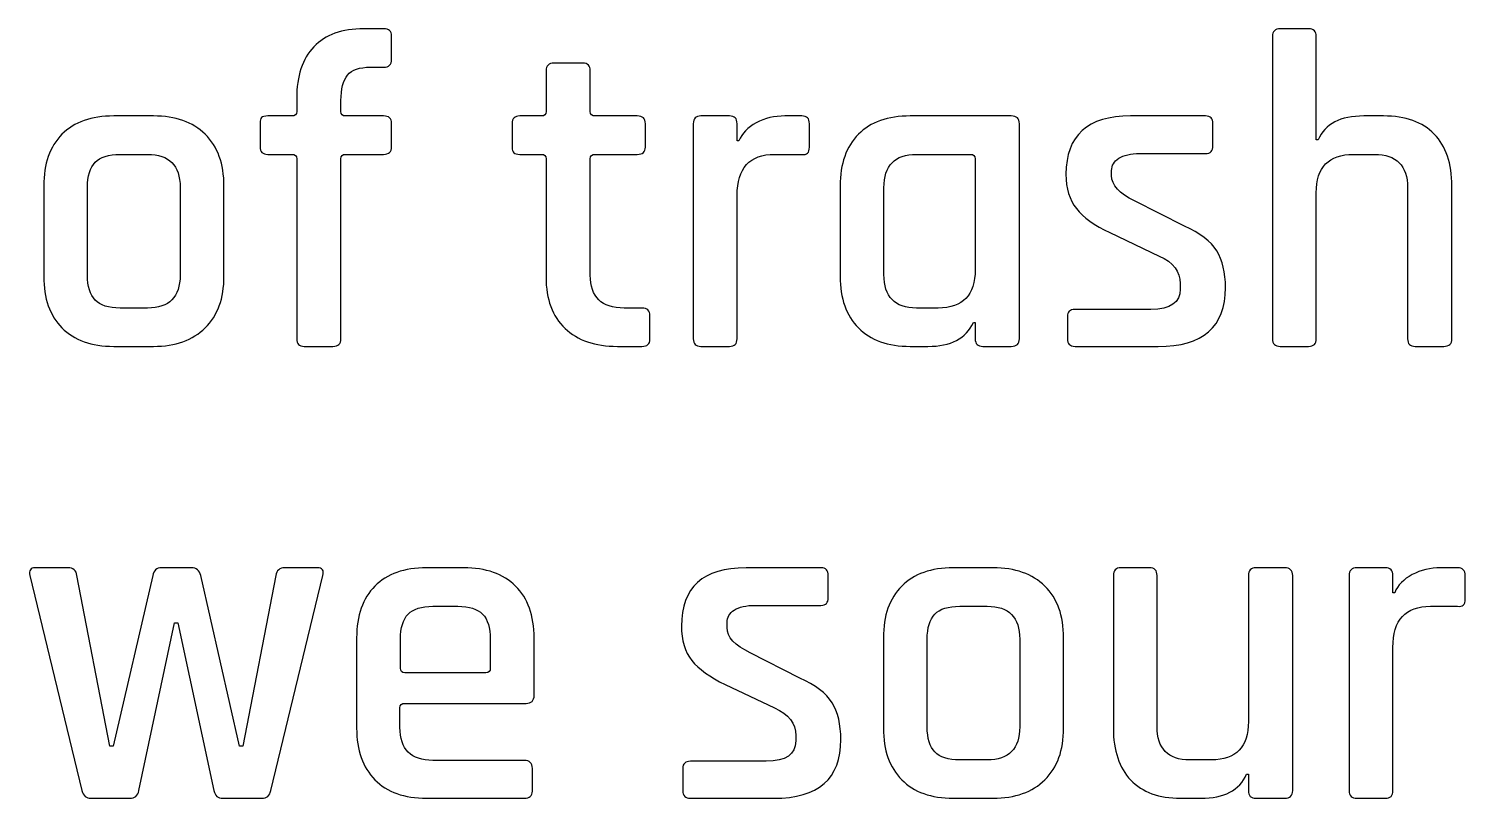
# Model space of a CAD drawing. Extents: x 5 to 177, y 88 to 167.
# Drawn here: x 140.92 to 155.5, y 88.45 to 96.26 of the extents above; entities that cross this region are included whole.
import ezdxf

# ---------------------------------------------------------------- set-up
doc = ezdxf.new("R2010")
doc.units = 0
doc.layers.add('Layer_1', color=7, linetype='CONTINUOUS')

msp = doc.modelspace()

# ---------------------------------------------------------------- linework, layer by layer
at = {"layer": 'Layer_1', "color": 7}
for points in [[(144.523133, 96.263932), (144.321389, 96.263932), (144.321389, 96.263932)], [(153.910882, 96.263932), (153.622045, 96.263932), (153.622045, 96.263932)], [(144.601407, 95.951944), (144.601407, 96.190069)], [(153.544324, 96.185658), (153.544324, 93.117594)], [(154.006793, 95.135593), (153.989154, 95.135593), (153.989154, 96.185658)], [(144.385882, 95.873672), (144.523133, 95.873672)], [(146.169614, 95.837291), (146.169614, 95.424431)], [(146.541685, 95.915012), (146.252297, 95.915012), (146.252297, 95.915012)], [(146.618853, 95.424431), (146.618853, 95.837291)], [(143.638434, 95.557273), (143.638434, 95.424431)], [(144.088225, 95.424431), (144.088225, 95.534673)], [(142.184879, 95.37868), (141.780839, 95.37868), (141.780839, 95.37868)], [(143.588272, 95.37868), (143.345188, 95.37868)], [(144.519275, 95.37868), (144.133976, 95.37868)], [(146.123863, 95.37868), (145.903377, 95.37868)], [(147.096206, 95.37868), (146.669565, 95.37868)], [(148.031618, 95.37868), (147.742783, 95.37868), (147.742783, 95.37868)], [(148.765285, 95.37868), (148.595512, 95.37868)], [(150.892978, 95.37868), (149.866062, 95.37868), (149.866062, 95.37868)], [(152.865226, 95.37868), (152.103997, 95.37868), (152.103997, 95.37868)], [(154.672109, 95.37868), (154.470365, 95.37868)], [(143.266914, 95.305367), (143.266914, 95.066692)], [(144.601407, 95.066692), (144.601407, 95.305367)], [(145.825656, 95.300408), (145.825656, 95.062283)], [(147.178339, 95.062283), (147.178339, 95.300408)], [(147.664509, 95.300408), (147.664509, 93.117594)], [(148.127531, 95.126224), (148.109342, 95.126224), (148.109342, 95.300408)], [(148.84356, 95.062283), (148.84356, 95.300408)], [(150.975108, 93.117594), (150.975108, 95.300408)], [(152.938536, 95.076061), (152.938536, 95.300408)], [(141.845329, 94.98897), (142.124797, 94.98897)], [(141.845329, 94.98897), (141.845329, 94.98897)], [(143.345188, 94.98897), (143.588272, 94.98897)], [(143.638434, 94.942669), (143.638434, 93.117594)], [(144.088225, 93.117594), (144.088225, 94.942669)], [(144.133976, 94.98897), (144.519275, 94.98897)], [(145.903377, 94.98897), (146.123863, 94.98897)], [(146.169614, 94.942669), (146.169614, 93.741571)], [(146.618853, 93.764171), (146.618853, 94.942669)], [(146.669565, 94.98897), (147.096206, 94.98897)], [(148.490229, 94.98897), (148.765285, 94.98897)], [(149.930005, 94.98897), (150.475707, 94.98897)], [(149.930005, 94.98897), (149.930005, 94.98897)], [(150.52642, 94.942669), (150.52642, 93.819292)], [(152.196049, 94.99779), (152.865226, 94.99779)], [(154.365082, 94.98897), (154.580057, 94.98897)], [(151.911073, 94.773446), (151.911073, 94.823605)], [(141.070872, 94.667612), (141.070872, 93.75039)], [(141.515152, 93.764171), (141.515152, 94.653832)], [(142.455525, 94.653832), (142.455525, 93.764171)], [(142.900355, 93.75039), (142.900355, 94.667612)], [(149.154995, 94.667612), (149.154995, 93.75039)], [(149.599825, 93.76913), (149.599825, 94.649423)], [(154.915195, 94.649423), (154.915195, 93.117594)], [(155.364987, 93.117594), (155.364987, 94.667612)], [(148.109342, 93.117594), (148.109342, 94.571702)], [(152.649702, 94.259714), (152.144786, 94.516578)], [(153.989154, 93.117594), (153.989154, 94.599261)], [(151.892881, 94.19522), (152.392834, 93.957095)], [(152.608359, 93.677077), (152.608359, 93.621957)], [(142.124797, 93.429583), (141.845329, 93.429583)], [(147.141957, 93.429583), (146.962814, 93.429583)], [(147.22464, 93.113186), (147.22464, 93.351311)], [(150.149938, 93.429583), (149.930005, 93.429583)], [(151.461831, 93.342492), (151.461831, 93.117594)], [(152.310152, 93.415802), (151.539552, 93.415802)], [(150.507677, 93.28296), (150.52642, 93.28296), (150.52642, 93.117594)], [(141.780839, 93.039873), (142.184879, 93.039873)], [(143.716155, 93.039873), (144.005543, 93.039873)], [(146.894463, 93.039873), (147.141957, 93.039873)], [(147.742783, 93.039873), (148.031618, 93.039873)], [(149.866062, 93.039873), (150.044658, 93.039873)], [(150.604141, 93.039873), (150.892978, 93.039873)], [(151.539552, 93.039873), (152.383465, 93.039873)], [(153.622045, 93.039873), (153.910882, 93.039873)], [(154.992917, 93.039873), (155.282305, 93.039873)], [(140.930864, 90.714297), (141.457827, 88.531483)], [(141.316162, 90.792569), (140.985435, 90.792569), (140.985435, 90.792569)], [(142.178264, 90.714297), (141.774774, 88.981275), (141.742803, 88.981275), (141.407665, 90.714297)], [(142.567973, 90.792569), (142.265355, 90.792569)], [(143.425664, 90.714297), (143.091075, 88.981275), (143.058555, 88.981275), (142.664437, 90.714297)], [(143.375504, 88.531483), (143.903017, 90.714297)], [(143.847896, 90.792569), (143.517716, 90.792569)], [(145.333421, 90.792569), (144.957492, 90.792569), (144.957492, 90.792569)], [(148.960967, 90.792569), (148.19974, 90.792569), (148.19974, 90.792569)], [(149.03428, 90.48995), (149.03428, 90.714297)], [(150.70832, 90.792569), (150.30483, 90.792569), (150.30483, 90.792569)], [(151.928711, 90.714297), (151.928711, 89.164279)], [(152.29527, 90.792569), (152.006433, 90.792569), (152.006433, 90.792569)], [(152.372991, 89.183019), (152.372991, 90.714297)], [(153.299583, 90.714297), (153.299583, 89.233181)], [(153.666142, 90.792569), (153.377855, 90.792569)], [(153.749375, 88.531483), (153.749375, 90.714297)], [(154.322639, 90.714297), (154.322639, 88.531483)], [(154.689198, 90.792569), (154.40036, 90.792569), (154.40036, 90.792569)], [(154.785108, 90.540112), (154.767469, 90.540112), (154.767469, 90.714297)], [(155.422865, 90.792569), (155.253642, 90.792569)], [(155.501137, 90.476172), (155.501137, 90.714297)], [(145.021983, 90.402859), (145.273889, 90.402859)], [(145.021983, 90.402859), (145.021983, 90.402859)], [(148.291793, 90.411679), (148.960967, 90.411679)], [(150.369324, 90.402859), (150.648789, 90.402859)], [(150.369324, 90.402859), (150.369324, 90.402859)], [(155.147809, 90.402859), (155.422865, 90.402859)], [(142.036049, 88.531483), (142.3982, 90.233086), (142.43072, 90.233086), (142.797279, 88.531483)], [(148.007366, 90.187335), (148.007366, 90.237494)], [(144.246975, 90.081501), (144.246975, 89.164279)], [(144.691806, 89.774475), (144.691806, 90.06772)], [(145.604066, 90.06772), (145.604066, 89.774475)], [(146.048897, 89.498868), (146.048897, 90.081501)], [(149.594313, 90.081501), (149.594313, 89.164279)], [(150.039146, 89.17806), (150.039146, 90.06772)], [(150.978966, 90.06772), (150.978966, 89.17806)], [(151.423799, 89.164279), (151.423799, 90.081501)], [(154.767469, 88.531483), (154.767469, 89.985591)], [(148.745993, 89.673603), (148.24108, 89.930467)], [(145.558315, 89.728173), (144.737557, 89.728173)], [(147.988624, 89.609109), (148.488575, 89.370984)], [(144.737557, 89.416735), (145.966767, 89.416735)], [(144.686844, 89.173649), (144.686844, 89.370984)], [(148.704653, 89.090966), (148.704653, 89.035845)], [(145.948025, 88.83851), (145.021983, 88.83851)], [(148.405895, 88.829691), (147.635846, 88.829691)], [(150.648789, 88.843472), (150.369324, 88.843472)], [(152.923655, 88.843472), (152.703719, 88.843472)], [(146.030707, 88.527075), (146.030707, 88.756381)], [(147.558125, 88.756381), (147.558125, 88.531483)], [(153.281394, 88.696849), (153.299583, 88.696849), (153.299583, 88.531483)], [(141.549879, 88.453762), (141.944547, 88.453762)], [(142.889331, 88.453762), (143.283452, 88.453762)], [(144.957492, 88.453762), (145.948025, 88.453762)], [(147.635846, 88.453762), (148.479758, 88.453762)], [(150.30483, 88.453762), (150.70832, 88.453762)], [(152.611667, 88.453762), (152.818372, 88.453762)], [(153.377855, 88.453762), (153.666142, 88.453762)], [(154.40036, 88.453762), (154.689198, 88.453762)]]:
    msp.add_lwpolyline(points, dxfattribs=at)
for points in [[(144.321389, 96.263932), (144.098433, 96.263932), (143.928682, 96.202439), (143.812618, 96.080377)], [(144.601407, 96.190069), (144.601407, 96.238752), (144.575344, 96.263932), (144.523133, 96.263932)], [(153.622045, 96.263932), (153.569834, 96.263932), (153.544324, 96.237519), (153.544324, 96.185658)], [(153.989154, 96.185658), (153.989154, 96.237519), (153.962388, 96.263932), (153.910882, 96.263932)], [(143.812618, 96.080377), (143.696202, 95.958316), (143.638434, 95.783403), (143.638434, 95.557273)], [(144.154923, 95.793744), (144.19902, 95.847014), (144.275463, 95.873672), (144.385882, 95.873672)], [(144.523133, 95.873672), (144.575344, 95.873672), (144.601407, 95.900085), (144.601407, 95.951944)], [(146.252297, 95.915012), (146.197264, 95.915012), (146.169614, 95.889149), (146.169614, 95.837291)], [(146.618853, 95.837291), (146.618856, 95.889149), (146.593543, 95.915012), (146.541685, 95.915012)], [(144.088225, 95.534673), (144.088225, 95.653911), (144.110473, 95.740122), (144.154923, 95.793744)], [(141.780839, 95.37868), (141.554708, 95.37868), (141.379905, 95.316746), (141.25608, 95.192921)], [(142.710188, 95.192921), (142.583188, 95.316746), (142.408188, 95.37868), (142.184879, 95.37868)], [(143.345188, 95.37868), (143.314496, 95.37868), (143.293482, 95.373278), (143.282899, 95.362695)], [(143.638434, 95.424431), (143.638434, 95.393739), (143.621785, 95.37868), (143.588272, 95.37868)], [(144.133976, 95.37868), (144.103285, 95.37868), (144.088225, 95.393739), (144.088225, 95.424431)], [(144.601407, 95.305367), (144.601407, 95.354403), (144.574308, 95.37868), (144.519275, 95.37868)], [(145.903377, 95.37868), (145.851519, 95.37868), (145.825656, 95.352267), (145.825656, 95.300408)], [(146.169614, 95.424431), (146.169614, 95.393739), (146.154555, 95.37868), (146.123863, 95.37868)], [(146.669565, 95.37868), (146.636051, 95.37868), (146.618853, 95.393739), (146.618853, 95.424431)], [(147.178339, 95.300408), (147.178339, 95.352267), (147.15124, 95.37868), (147.096206, 95.37868)], [(147.742783, 95.37868), (147.690572, 95.37868), (147.664509, 95.352267), (147.664509, 95.300408)], [(148.109342, 95.300408), (148.109342, 95.352267), (148.083123, 95.37868), (148.031618, 95.37868)], [(148.595512, 95.37868), (148.488267, 95.37868), (148.391959, 95.355639), (148.30447, 95.309778)], [(148.84356, 95.300408), (148.84356, 95.352267), (148.817144, 95.37868), (148.765285, 95.37868)], [(149.866062, 95.37868), (149.639579, 95.37868), (149.464228, 95.316746), (149.340756, 95.192921)], [(150.975108, 95.300408), (150.975108, 95.352267), (150.948012, 95.37868), (150.892978, 95.37868)], [(152.103997, 95.37868), (151.666905, 95.37868), (151.44805, 95.181632), (151.44805, 94.787227)], [(152.938536, 95.300408), (152.938536, 95.352267), (152.914263, 95.37868), (152.865226, 95.37868)], [(154.470365, 95.37868), (154.23471, 95.37868), (154.08017, 95.297518), (154.006793, 95.135593)], [(155.185841, 95.195125), (155.066602, 95.317539), (154.895417, 95.37868), (154.672109, 95.37868)], [(143.282899, 95.362695), (143.272315, 95.351759), (143.266914, 95.332884), (143.266914, 95.305367)], [(148.30447, 95.309778), (148.217334, 95.263917), (148.158223, 95.202424), (148.127531, 95.126224)], [(141.25608, 95.192921), (141.132255, 95.068743), (141.070872, 94.893743), (141.070872, 94.667612)], [(142.900355, 94.667612), (142.900355, 94.893743), (142.837188, 95.068743), (142.710188, 95.192921)], [(149.340756, 95.192921), (149.216578, 95.068743), (149.154995, 94.893743), (149.154995, 94.667612)], [(155.364987, 94.667612), (155.364987, 94.896918), (155.30508, 95.072711), (155.185841, 95.195125)], [(141.592873, 94.908492), (141.645084, 94.962114), (141.729265, 94.98897), (141.845329, 94.98897)], [(142.124797, 94.98897), (142.34493, 94.98897), (142.455525, 94.87714), (142.455525, 94.653832)], [(143.266914, 95.066692), (143.266914, 95.014833), (143.292977, 94.98897), (143.345188, 94.98897)], [(143.588272, 94.98897), (143.621785, 94.98897), (143.638434, 94.973361), (143.638434, 94.942669)], [(144.088225, 94.942669), (144.088225, 94.973361), (144.103285, 94.98897), (144.133976, 94.98897)], [(144.519275, 94.98897), (144.574308, 94.98897), (144.601407, 95.014833), (144.601407, 95.066692)], [(145.825656, 95.062283), (145.825656, 95.034767), (145.830705, 95.015341), (145.841641, 95.004405)], [(145.841641, 95.004405), (145.852224, 94.993822), (145.873038, 94.98897), (145.903377, 94.98897)], [(146.123863, 94.98897), (146.154555, 94.98897), (146.169614, 94.973361), (146.169614, 94.942669)], [(146.618853, 94.942669), (146.618853, 94.973361), (146.636051, 94.98897), (146.669565, 94.98897)], [(147.096206, 94.98897), (147.15124, 94.98897), (147.178339, 95.013247), (147.178339, 95.062283)], [(148.109342, 94.571702), (148.109342, 94.849688), (148.236229, 94.98897), (148.490229, 94.98897)], [(148.765285, 94.98897), (148.817144, 94.979798), (148.84356, 95.004075), (148.84356, 95.062283)], [(149.599825, 94.649423), (149.599828, 94.875554), (149.709872, 94.98897), (149.930005, 94.98897)], [(150.475707, 94.98897), (150.509574, 94.98897), (150.52642, 94.973008), (150.52642, 94.942669)], [(151.911073, 94.823605), (151.911073, 94.875464), (151.935347, 94.917732), (151.984383, 94.949835)], [(151.984383, 94.949835), (152.033419, 94.981585), (152.103974, 94.99779), (152.196049, 94.99779)], [(152.865226, 94.99779), (152.914263, 94.99779), (152.938536, 95.024203), (152.938536, 95.076061)], [(153.989154, 94.599261), (153.989154, 94.859258), (154.114257, 94.98897), (154.365082, 94.98897)], [(154.580057, 94.98897), (154.803365, 94.98897), (154.915195, 94.875554), (154.915195, 94.649423)], [(141.515152, 94.653832), (141.515152, 94.769895), (141.541015, 94.855223), (141.592873, 94.908492)], [(151.44805, 94.787227), (151.44805, 94.643293), (151.483131, 94.526854), (151.553333, 94.438307)], [(152.144786, 94.516578), (151.989211, 94.589956), (151.911073, 94.675726), (151.911073, 94.773446)], [(151.553333, 94.438307), (151.623889, 94.349407), (151.736953, 94.268598), (151.892881, 94.19522)], [(152.977675, 94.010012), (152.918053, 94.105968), (152.808452, 94.189158), (152.649702, 94.259714)], [(152.392834, 93.957095), (152.536768, 93.89289), (152.608359, 93.799139), (152.608359, 93.677077)], [(153.06697, 93.635737), (153.06697, 93.78849), (153.037294, 93.913704), (152.977675, 94.010012)], [(149.930005, 93.429583), (149.709872, 93.429583), (149.599825, 93.542646), (149.599825, 93.76913)], [(150.52642, 93.819292), (150.52642, 93.559295), (150.400763, 93.429583), (150.149938, 93.429583)], [(141.070872, 93.75039), (141.070872, 93.527082), (141.132255, 93.353075), (141.25608, 93.227839)], [(141.592873, 93.510061), (141.541015, 93.563331), (141.515152, 93.648107), (141.515152, 93.764171)], [(142.455525, 93.764171), (142.455525, 93.540863), (142.34493, 93.429583), (142.124797, 93.429583)], [(142.710188, 93.227839), (142.837188, 93.353075), (142.900355, 93.527082), (142.900355, 93.75039)], [(146.169614, 93.741571), (146.169614, 93.518615), (146.233775, 93.345291), (146.362539, 93.222877)], [(146.962814, 93.429583), (146.733506, 93.429583), (146.618853, 93.540863), (146.618853, 93.764171)], [(149.154995, 93.75039), (149.154995, 93.527082), (149.216578, 93.353075), (149.340756, 93.227839)], [(152.608359, 93.621957), (152.608359, 93.484373), (152.508766, 93.415802), (152.310152, 93.415802)], [(152.383465, 93.039873), (152.839253, 93.039873), (153.06697, 93.238157), (153.06697, 93.635737)], [(141.845329, 93.429583), (141.729265, 93.429583), (141.645084, 93.456439), (141.592873, 93.510061)], [(147.22464, 93.351311), (147.22464, 93.403169), (147.196638, 93.429583), (147.141957, 93.429583)], [(151.539552, 93.415802), (151.487694, 93.415802), (151.461831, 93.391528), (151.461831, 93.342492)], [(141.25608, 93.227839), (141.379905, 93.102603), (141.554708, 93.039873), (141.780839, 93.039873)], [(142.184879, 93.039873), (142.408188, 93.039873), (142.583188, 93.102603), (142.710188, 93.227839)], [(146.362539, 93.222877), (146.490597, 93.100464), (146.667979, 93.039873), (146.894463, 93.039873)], [(149.340756, 93.227839), (149.464228, 93.102603), (149.639579, 93.039873), (149.866062, 93.039873)], [(150.044658, 93.039873), (150.279961, 93.039873), (150.4343, 93.121035), (150.507677, 93.28296)], [(143.638434, 93.117594), (143.638434, 93.065736), (143.664297, 93.039873), (143.716155, 93.039873)], [(144.005543, 93.039873), (144.060576, 93.039873), (144.088225, 93.065736), (144.088225, 93.117594)], [(147.141957, 93.039873), (147.196638, 93.039873), (147.22464, 93.06415), (147.22464, 93.113186)], [(147.664509, 93.117594), (147.664509, 93.065736), (147.690572, 93.039873), (147.742783, 93.039873)], [(148.031618, 93.039873), (148.083123, 93.039873), (148.109342, 93.065736), (148.109342, 93.117594)], [(150.52642, 93.117594), (150.52642, 93.065736), (150.55193, 93.039873), (150.604141, 93.039873)], [(150.892978, 93.039873), (150.948012, 93.039873), (150.975108, 93.065736), (150.975108, 93.117594)], [(151.461831, 93.117594), (151.461831, 93.065736), (151.487694, 93.039873), (151.539552, 93.039873)], [(153.544324, 93.117594), (153.544324, 93.065736), (153.569834, 93.039873), (153.622045, 93.039873)], [(153.910882, 93.039873), (153.962388, 93.039873), (153.989154, 93.065736), (153.989154, 93.117594)], [(154.915195, 93.117594), (154.915195, 93.065736), (154.941058, 93.039873), (154.992917, 93.039873)], [(155.282305, 93.039873), (155.337338, 93.039873), (155.364987, 93.065736), (155.364987, 93.117594)], [(140.985435, 90.792569), (140.936751, 90.792569), (140.918517, 90.766156), (140.930864, 90.714297)], [(141.407665, 90.714297), (141.401315, 90.766156), (141.371196, 90.792569), (141.316162, 90.792569)], [(142.265355, 90.792569), (142.216672, 90.792569), (142.187436, 90.766156), (142.178264, 90.714297)], [(142.664437, 90.714297), (142.652442, 90.766156), (142.619832, 90.792569), (142.567973, 90.792569)], [(143.517716, 90.792569), (143.465858, 90.792569), (143.435189, 90.766156), (143.425664, 90.714297)], [(143.903017, 90.714297), (143.918186, 90.766156), (143.899755, 90.792569), (143.847896, 90.792569)], [(144.957492, 90.792569), (144.731009, 90.792569), (144.556206, 90.730635), (144.432734, 90.60681)], [(145.860934, 90.60681), (145.735345, 90.730635), (145.559904, 90.792569), (145.333421, 90.792569)], [(148.19974, 90.792569), (147.762649, 90.792569), (147.544344, 90.595521), (147.544344, 90.201116)], [(149.03428, 90.714297), (149.03428, 90.766156), (149.010003, 90.792569), (148.960967, 90.792569)], [(150.30483, 90.792569), (150.0787, 90.792569), (149.9039, 90.730635), (149.780075, 90.60681)], [(151.233629, 90.60681), (151.106629, 90.730635), (150.931629, 90.792569), (150.70832, 90.792569)], [(152.006433, 90.792569), (151.954574, 90.792569), (151.928711, 90.766156), (151.928711, 90.714297)], [(152.372991, 90.714297), (152.372991, 90.766156), (152.347128, 90.792569), (152.29527, 90.792569)], [(153.377855, 90.792569), (153.325644, 90.792569), (153.299583, 90.766156), (153.299583, 90.714297)], [(153.749375, 90.714297), (153.749375, 90.766156), (153.721528, 90.792569), (153.666142, 90.792569)], [(154.40036, 90.792569), (154.348149, 90.792569), (154.322639, 90.766156), (154.322639, 90.714297)], [(154.767469, 90.714297), (154.767469, 90.766156), (154.740703, 90.792569), (154.689198, 90.792569)], [(154.962047, 90.723667), (154.874911, 90.677806), (154.8158, 90.616312), (154.785108, 90.540112)], [(155.253642, 90.792569), (155.146398, 90.792569), (155.049539, 90.769528), (154.962047, 90.723667)], [(155.501137, 90.714297), (155.501137, 90.766156), (155.474724, 90.792569), (155.422865, 90.792569)], [(144.432734, 90.60681), (144.308556, 90.482985), (144.246975, 90.307985), (144.246975, 90.081501)], [(146.048897, 90.081501), (146.048897, 90.307985), (145.98617, 90.482985), (145.860934, 90.60681)], [(149.780075, 90.60681), (149.65625, 90.482632), (149.594313, 90.307632), (149.594313, 90.081501)], [(151.423799, 90.081501), (151.423799, 90.307632), (151.360629, 90.482632), (151.233629, 90.60681)], [(148.960967, 90.411679), (149.010003, 90.411679), (149.03428, 90.438092), (149.03428, 90.48995)], [(155.422865, 90.402859), (155.474724, 90.393687), (155.501137, 90.417964), (155.501137, 90.476172)], [(144.691806, 90.06772), (144.691806, 90.184137), (144.717316, 90.268759), (144.769527, 90.322381)], [(144.769527, 90.322381), (144.821385, 90.37565), (144.905919, 90.402859), (145.021983, 90.402859)], [(145.273889, 90.402859), (145.390306, 90.402859), (145.474487, 90.37565), (145.526345, 90.322381)], [(145.526345, 90.322381), (145.578203, 90.268759), (145.604066, 90.184137), (145.604066, 90.06772)], [(148.007366, 90.237494), (148.007366, 90.289352), (148.03164, 90.331621), (148.080676, 90.363724)], [(148.080676, 90.363724), (148.129712, 90.395474), (148.199718, 90.411679), (148.291793, 90.411679)], [(150.039146, 90.06772), (150.039146, 90.183784), (150.065009, 90.269111), (150.116867, 90.322381)], [(150.116867, 90.322381), (150.169078, 90.376003), (150.25326, 90.402859), (150.369324, 90.402859)], [(150.648789, 90.402859), (150.868922, 90.402859), (150.978966, 90.291029), (150.978966, 90.06772)], [(154.767469, 89.985591), (154.767469, 90.263577), (154.893809, 90.402859), (155.147809, 90.402859)], [(147.544344, 90.201116), (147.544344, 90.057182), (147.579424, 89.940743), (147.649627, 89.852196)], [(148.24108, 89.930467), (148.085505, 90.003845), (148.007366, 90.089615), (148.007366, 90.187335)], [(147.649627, 89.852196), (147.720183, 89.763296), (147.832696, 89.682487), (147.988624, 89.609109)], [(144.737557, 89.728173), (144.706865, 89.728173), (144.691806, 89.743783), (144.691806, 89.774475)], [(145.604066, 89.774475), (145.604066, 89.743783), (145.588654, 89.728173), (145.558315, 89.728173)], [(149.073416, 89.423901), (149.013796, 89.519857), (148.904743, 89.603047), (148.745993, 89.673603)], [(144.686844, 89.370984), (144.686844, 89.401676), (144.70369, 89.416735), (144.737557, 89.416735)], [(145.966767, 89.416735), (146.0218, 89.416735), (146.048897, 89.443834), (146.048897, 89.498868)], [(149.162714, 89.049626), (149.162714, 89.202379), (149.133035, 89.327593), (149.073416, 89.423901)], [(148.488575, 89.370984), (148.632511, 89.306779), (148.704653, 89.213027), (148.704653, 89.090966)], [(144.246975, 89.164279), (144.246975, 88.941324), (144.308556, 88.766964), (144.432734, 88.641728)], [(145.021983, 88.83851), (144.798675, 88.83851), (144.686844, 88.950341), (144.686844, 89.173649)], [(149.594313, 89.164279), (149.594313, 88.940971), (149.65625, 88.766964), (149.780075, 88.641728)], [(150.116867, 88.92395), (150.065009, 88.977219), (150.039146, 89.061996), (150.039146, 89.17806)], [(150.978966, 89.17806), (150.978966, 88.954752), (150.868922, 88.843472), (150.648789, 88.843472)], [(151.233629, 88.641728), (151.360629, 88.766964), (151.423799, 88.940971), (151.423799, 89.164279)], [(151.928711, 89.164279), (151.928711, 88.938149), (151.987273, 88.762795), (152.1051, 88.63897)], [(152.703719, 88.843472), (152.483586, 88.843472), (152.372991, 88.956535), (152.372991, 89.183019)], [(153.299583, 89.233181), (153.299583, 88.973184), (153.174127, 88.843472), (152.923655, 88.843472)], [(148.704653, 89.035845), (148.704653, 88.898262), (148.604509, 88.829691), (148.405895, 88.829691)], [(148.479758, 88.453762), (148.935547, 88.453762), (149.162714, 88.652046), (149.162714, 89.049626)], [(146.030707, 88.756381), (146.030707, 88.811414), (146.003058, 88.83851), (145.948025, 88.83851)], [(147.635846, 88.829691), (147.583988, 88.829691), (147.558125, 88.805417), (147.558125, 88.756381)], [(150.369324, 88.843472), (150.25326, 88.843472), (150.169078, 88.870328), (150.116867, 88.92395)], [(152.818372, 88.453762), (153.053675, 88.453762), (153.208016, 88.534571), (153.281394, 88.696849)], [(141.457827, 88.531483), (141.473349, 88.479625), (141.504018, 88.453762), (141.549879, 88.453762)], [(141.944547, 88.453762), (141.996053, 88.453762), (142.026524, 88.479625), (142.036049, 88.531483)], [(142.797279, 88.531483), (142.809273, 88.479625), (142.840295, 88.453762), (142.889331, 88.453762)], [(143.283452, 88.453762), (143.334957, 88.453762), (143.365979, 88.479625), (143.375504, 88.531483)], [(144.432734, 88.641728), (144.556206, 88.516492), (144.731009, 88.453762), (144.957492, 88.453762)], [(145.948025, 88.453762), (146.003058, 88.453762), (146.030707, 88.478392), (146.030707, 88.527075)], [(147.558125, 88.531483), (147.558125, 88.479625), (147.583988, 88.453762), (147.635846, 88.453762)], [(149.780075, 88.641728), (149.9039, 88.516492), (150.0787, 88.453762), (150.30483, 88.453762)], [(150.70832, 88.453762), (150.931629, 88.453762), (151.106629, 88.516492), (151.233629, 88.641728)], [(152.1051, 88.63897), (152.222575, 88.515145), (152.391533, 88.453762), (152.611667, 88.453762)], [(153.299583, 88.531483), (153.299583, 88.479625), (153.325644, 88.453762), (153.377855, 88.453762)], [(153.666142, 88.453762), (153.721528, 88.453762), (153.749375, 88.479625), (153.749375, 88.531483)], [(154.322639, 88.531483), (154.322639, 88.479625), (154.348149, 88.453762), (154.40036, 88.453762)], [(154.689198, 88.453762), (154.740703, 88.453762), (154.767469, 88.479625), (154.767469, 88.531483)]]:
    msp.add_open_spline(points, degree=3, dxfattribs=at)

doc.saveas('drawing.dxf')
